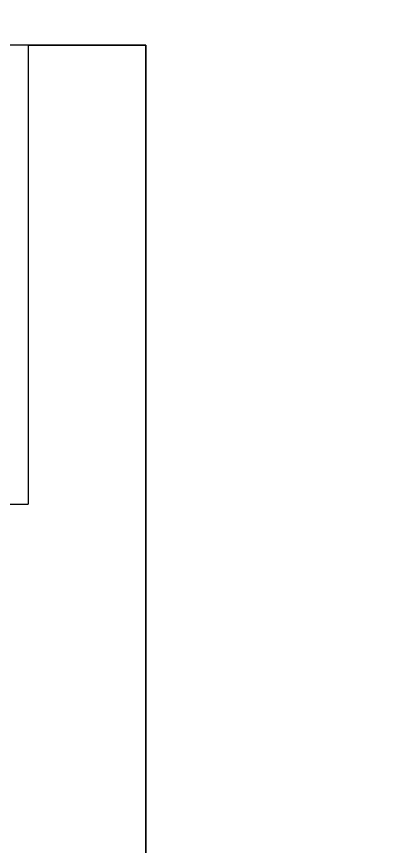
# Model space of a CAD drawing. Extents: x -13345 to 10098, y -1643 to 9113.
# Drawn here: x -9317.68 to -9302.79, y 3453.35 to 3487.71 of the extents above; entities that cross this region are included whole.
import ezdxf

# ---------------------------------------------------------------- set-up
doc = ezdxf.new("R2010")
doc.units = 0
doc.header["$LTSCALE"] = 192
doc.header["$MEASUREMENT"] = 0
doc.layers.add('ARCH-WALLS-EXTERIOR', color=5, linetype='CONTINUOUS')
doc.layers.add('COMMON AREA FILL', color=7, linetype='CONTINUOUS', true_color=0xdedede)

msp = doc.modelspace()

# ---------------------------------------------------------------- linework, layer by layer
at = {"layer": 'ARCH-WALLS-EXTERIOR'}
for p, q in [((-9317.207, 3486.526), (-9312.332, 3486.526)), ((-9317.207, 3486.526), (-9317.207, 3467.526)), ((-9312.332, 3486.526), (-9312.332, 3427.095)), ((-9341.445, 3467.526), (-9317.207, 3467.526))]:
    msp.add_line(p, q, dxfattribs=at)
at = {"layer": 'COMMON AREA FILL'}
msp.add_lwpolyline([(-9240.332, 3988.526), (-9240.332, 3261.276), (-9324.332, 3261.276), (-9324.332, 3321.276), (-9312.332, 3321.276), (-9312.332, 3486.526), (-9624.32, 3486.526), (-9624.32, 3479.276), (-9557.07, 3479.276), (-9557.07, 3407.276), (-9683.15, 3407.276), (-9683.15, 3450.993), (-9698.32, 3450.993), (-9698.321, 3649.776), (-9544.32, 3649.776), (-9544.32, 3577.776), (-9624.32, 3577.776), (-9624.32, 3570.526), (-9346.07, 3570.526), (-9346.07, 3835.776), (-9698.32, 3835.776), (-9698.32, 3837.026), (-10195.125, 3837.026)], dxfattribs=at)

doc.saveas('drawing.dxf')
